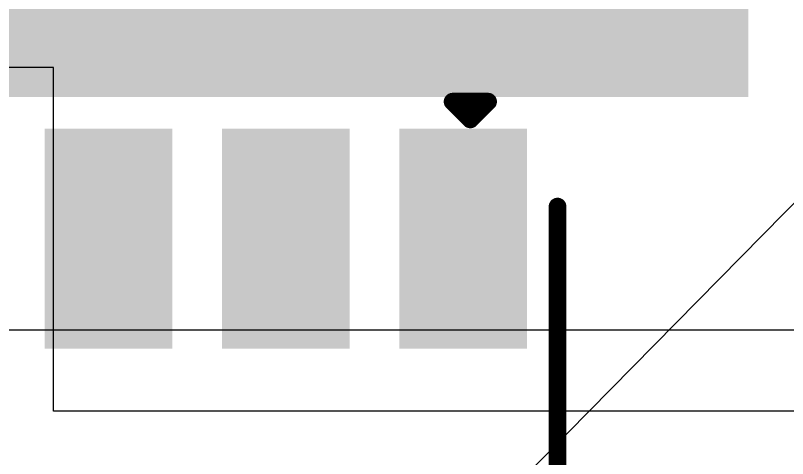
# Model space of a CAD drawing. Header units: inches. Extents: x -3 to 5259, y -3 to 5282.
# Drawn here: x 128.36 to 133.88, y 80.82 to 83.99 of the extents above; entities that cross this region are included whole.
import ezdxf

# ---------------------------------------------------------------- set-up
doc = ezdxf.new("R2010")
doc.units = ezdxf.units.IN
for name, color, linetype in [('Layer 2', 76, 'Continuous'), ('Top Layer', 1, 'Continuous'), ('Top Overlay', 2, 'Continuous'), ('Top Paste', 8, 'Continuous'), ('Top Solder', 216, 'Continuous')]:
    doc.layers.add(name, color=color, linetype=linetype)

# ---------------------------------------------------------------- blocks, each defined once
blk = doc.blocks.new('SON_8_5_6__166')
at = {"layer": 'Top Layer'}
for points in [[(-2.071, 2.26), (-0.699, 2.26), (-0.699, 1.55), (-2.071, 1.55)], [(-2.071, 0.99), (-0.699, 0.99), (-0.699, 0.28), (-2.071, 0.28)], [(-2.071, -0.28), (-0.699, -0.28), (-0.699, -0.99), (-2.071, -0.99)]]:
    blk.add_hatch(color=1, dxfattribs=at).paths.add_polyline_path(points)
at = {"layer": 'Top Paste'}
for points in [[(-1.921, 2.11), (-0.849, 2.11), (-0.849, 1.7), (-1.921, 1.7)], [(-1.921, 0.84), (-0.849, 0.84), (-0.849, 0.43), (-1.921, 0.43)], [(-1.921, -0.43), (-0.849, -0.43), (-0.849, -0.84), (-1.921, -0.84)]]:
    blk.add_hatch(color=8, dxfattribs=at).paths.add_polyline_path(points)
at = {"layer": 'Top Solder'}
for points in [[(-2.1726, 2.3616), (-0.5974, 2.3616), (-0.5974, 1.4484), (-2.1726, 1.4484)], [(-2.1726, 1.0916), (-0.5974, 1.0916), (-0.5974, 0.1784), (-2.1726, 0.1784)], [(-2.1726, -0.1784), (-0.5974, -0.1784), (-0.5974, -1.0916), (-2.1726, -1.0916)]]:
    blk.add_hatch(color=216, dxfattribs=at).paths.add_polyline_path(points)
at = {"layer": 'Top Overlay'}
for points in [[(4.385, 2.58, 0.127, 0.127, 0), (-1.615, 2.58, 0.127, 0.127, 0)], [(-2.2388, 1.9558, 0.127, 0.127, 0), (-2.3658, 2.0828, 0.127, 0.127, 0)], [(-2.3658, 1.8288, 0.127, 0.127, 0), (-2.3658, 2.0828, 0.127, 0.127, 0)], [(-2.3658, 1.8288, 0.127, 0.127, 0), (-2.2388, 1.9558, 0.127, 0.127, 0)]]:
    blk.add_lwpolyline(points, format="xyseb", dxfattribs=at)
for points in [[(-1.6467, 2.58, 0.0635, 0.0635, 1), (-1.5832, 2.58, 0.0635, 0.0635, 1)], [(-2.3975, 2.0828, 0.0635, 0.0635, 1), (-2.334, 2.0828, 0.0635, 0.0635, 1)], [(-2.3975, 2.0828, 0.0635, 0.0635, 1), (-2.334, 2.0828, 0.0635, 0.0635, 1)], [(-2.2705, 1.9558, 0.0635, 0.0635, 1), (-2.207, 1.9558, 0.0635, 0.0635, 1)], [(-2.2705, 1.9558, 0.0635, 0.0635, 1), (-2.207, 1.9558, 0.0635, 0.0635, 1)], [(-2.3975, 1.8288, 0.0635, 0.0635, 1), (-2.334, 1.8288, 0.0635, 0.0635, 1)], [(-2.3975, 1.8288, 0.0635, 0.0635, 1), (-2.334, 1.8288, 0.0635, 0.0635, 1)]]:
    blk.add_lwpolyline(points, format="xyseb", close=True, dxfattribs=at)
at = {"layer": 'Top Solder'}
blk.add_line((0.3232, 2.3378), (-5201.1514, 5129.383), dxfattribs=at)

msp = doc.modelspace()

# ---------------------------------------------------------------- hatches: boundary and pattern name
at = {"layer": 'Top Layer'}
msp.add_hatch(color=1, dxfattribs=at).paths.add_polyline_path([(124.2284, 83.4049), (133.604, 83.4049), (133.604, 90.7796), (124.2284, 90.7796)])

# ---------------------------------------------------------------- linework, layer by layer
at = {"layer": 'Layer 2'}
msp.add_line((146.6267, 81.7357), (119.2361, 81.7357), dxfattribs=at)
at = {"layer": 'Top Layer'}
for p, q in [((128.6304, 83.6168), (126.238, 83.6168)), ((128.6304, 81.1573), (128.6304, 83.6168)), ((142.1995, 81.1573), (128.6304, 81.1573))]:
    msp.add_line(p, q, dxfattribs=at)

# ---------------------------------------------------------------- block references
at = {"rotation": 270}
msp.add_blockref('SON_8_5_6__166', (129.6578, 81.0054), dxfattribs=at)

doc.saveas('drawing.dxf')
